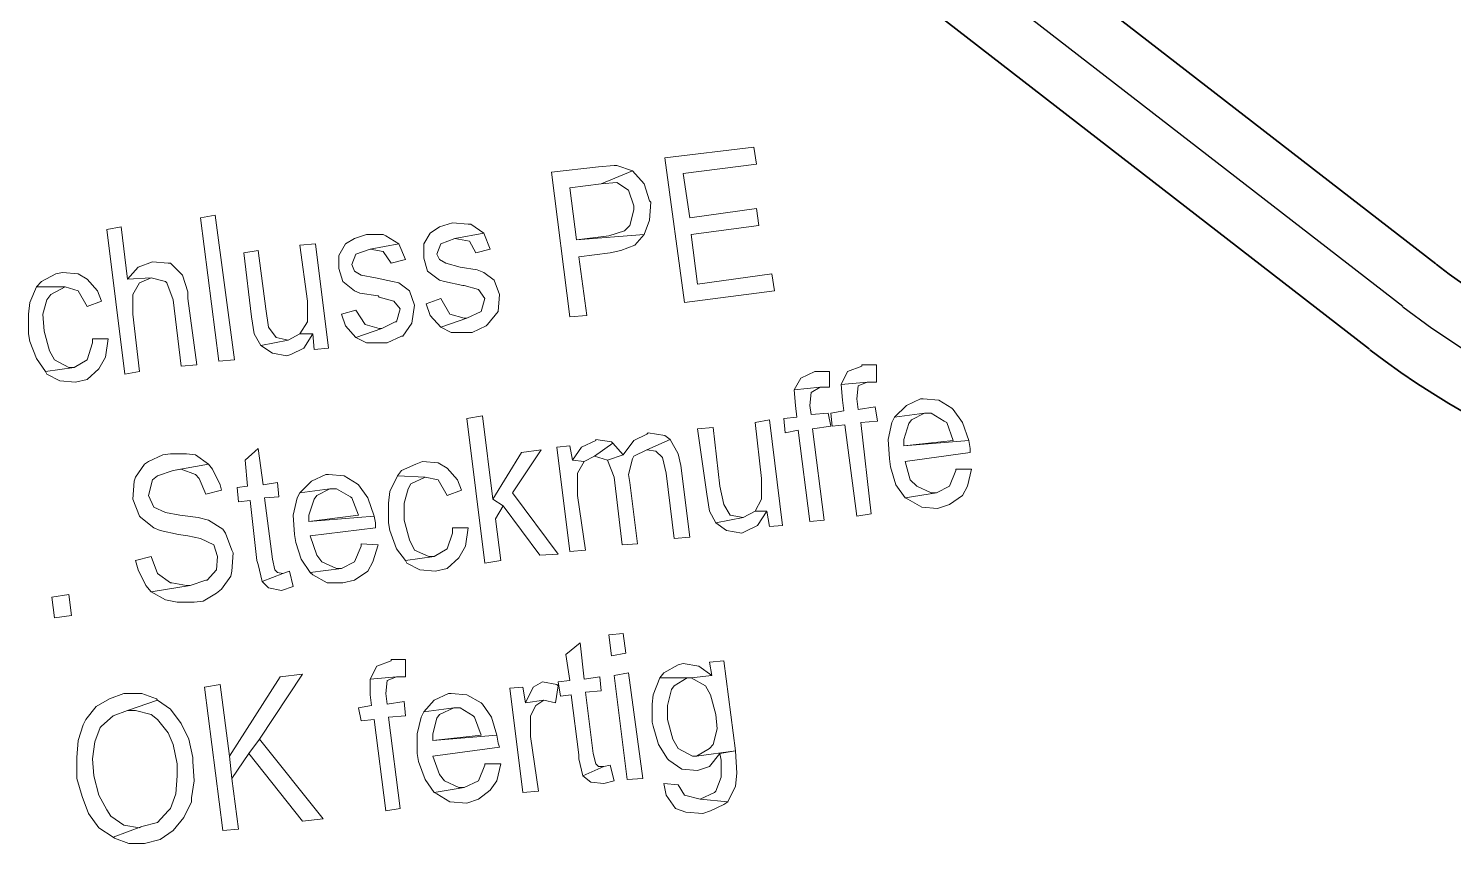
# Model space of a CAD drawing. Header units: metres. Extents: x 2713732.4 to 2713757.2, y 1226081.6 to 1226111.3.
# Drawn here: x 2713739.935 to 2713741.122, y 1226103.122 to 1226103.801 of the extents above; entities that cross this region are included whole.
import ezdxf

# ---------------------------------------------------------------- set-up
doc = ezdxf.new("R2010")
doc.units = ezdxf.units.M
doc.linetypes.add('DASHDOT', pattern=[1, 0.5, -0.25, 0, -0.25])
doc.layers.add('einlagen_boden_erstes_og', color=7, linetype='Continuous', true_color=0x000000)

msp = doc.modelspace()

# ---------------------------------------------------------------- linework, layer by layer
at = {"layer": 'einlagen_boden_erstes_og', "color": 1, "linetype": 'Continuous', "lineweight": 35, "true_color": 0xff0000, "extrusion": (0.000477202, 0.001815, 0.999998)}
for p, q in [((2713741.1073, 1226103.6051, -0.1815), (2713740.0413, 1226104.431, -0.1825)), ((2713741.0522, 1226103.534, -0.1813), (2713739.9862, 1226104.3599, -0.1823))]:
    msp.add_line(p, q, dxfattribs=at)
at = {"layer": 'einlagen_boden_erstes_og', "color": 7, "linetype": 'DASHDOT', "lineweight": 25, "extrusion": (0.000477202, 0.001815, 0.999998)}
msp.add_line((2713741.0798, 1226103.5695, -0.1814), (2713740.0138, 1226104.3954, -0.1824), dxfattribs=at)
at = {"layer": 'einlagen_boden_erstes_og', "color": 7, "lineweight": 0}
for points in [[(2713740.5393, 1226103.7023), (2713740.4654, 1226103.6936), (2713740.4817, 1226103.573), (2713740.5567, 1226103.5828), (2713740.5545, 1226103.5969), (2713740.4926, 1226103.5882), (2713740.4871, 1226103.6295), (2713740.5436, 1226103.6371), (2713740.5415, 1226103.6512), (2713740.4861, 1226103.6436), (2713740.4806, 1226103.6805), (2713740.5415, 1226103.6881)], [(2713740.41, 1226103.686), (2713740.3709, 1226103.6816), (2713740.3861, 1226103.561), (2713740.4002, 1226103.5621), (2713740.3937, 1226103.611), (2713740.4198, 1226103.6143), (2713740.4285, 1226103.6164), (2713740.4404, 1226103.6208), (2713740.448, 1226103.6295), (2713740.3916, 1226103.6251), (2713740.3861, 1226103.6686), (2713740.4122, 1226103.6718), (2713740.4383, 1226103.6827), (2713740.4383, 1226103.6827), (2713740.4252, 1226103.687), (2713740.4231, 1226103.687)], [(2713740.4383, 1226103.6827), (2713740.4122, 1226103.6718), (2713740.4252, 1226103.6729), (2713740.435, 1226103.6664), (2713740.4394, 1226103.6534), (2713740.4394, 1226103.6501), (2713740.4361, 1226103.6371), (2713740.4317, 1226103.6327), (2713740.4187, 1226103.6284), (2713740.3916, 1226103.6251), (2713740.448, 1226103.6295), (2713740.4524, 1226103.6414), (2713740.4535, 1226103.6566), (2713740.4524, 1226103.6577), (2713740.448, 1226103.6718), (2713740.448, 1226103.6718)], [(2713740.0125, 1226103.636), (2713740.0005, 1226103.6338), (2713740.0157, 1226103.5133), (2713740.0277, 1226103.5154), (2713740.0222, 1226103.5632), (2713740.0222, 1226103.5643), (2713740.0222, 1226103.5795), (2713740.0277, 1226103.5893), (2713740.0374, 1226103.5936), (2713740.0179, 1226103.5925)], [(2713740.0939, 1226103.5241), (2713740.0787, 1226103.6436), (2713740.0907, 1226103.6458), (2713740.107, 1226103.5252), (2713740.0939, 1226103.5241)], [(2713740.2884, 1226103.6393), (2713740.2775, 1226103.636), (2713740.2699, 1226103.6306), (2713740.2645, 1226103.6219), (2713740.2645, 1226103.6099), (2713740.2677, 1226103.5991), (2713740.2775, 1226103.5915), (2713740.2818, 1226103.5904), (2713740.2971, 1226103.5871), (2713740.2981, 1226103.5871), (2713740.3101, 1226103.5839), (2713740.3155, 1226103.5763), (2713740.3123, 1226103.5654), (2713740.3123, 1226103.5654), (2713740.3003, 1226103.56), (2713740.2786, 1226103.5524), (2713740.2873, 1226103.548), (2713740.3014, 1226103.548), (2713740.3047, 1226103.548), (2713740.3166, 1226103.5534), (2713740.3177, 1226103.5545), (2713740.3264, 1226103.5654), (2713740.3275, 1226103.5795), (2713740.3231, 1226103.5915), (2713740.3144, 1226103.598), (2713740.309, 1226103.6002), (2713740.2949, 1226103.6023), (2713740.2829, 1226103.6056), (2713740.2775, 1226103.6088), (2713740.2753, 1226103.6132), (2713740.2786, 1226103.6219), (2713740.2786, 1226103.6219), (2713740.2905, 1226103.6262), (2713740.3144, 1226103.6306), (2713740.3036, 1226103.6382), (2713740.3014, 1226103.6382)], [(2713740.2167, 1226103.6295), (2713740.2069, 1226103.6262), (2713740.1993, 1226103.6219), (2713740.1939, 1226103.6121), (2713740.1939, 1226103.6012), (2713740.1971, 1226103.5904), (2713740.2069, 1226103.5828), (2713740.2112, 1226103.5806), (2713740.2264, 1226103.5784), (2713740.2275, 1226103.5773), (2713740.2395, 1226103.5741), (2713740.2449, 1226103.5676), (2713740.2417, 1226103.5567), (2713740.2406, 1226103.5567), (2713740.2297, 1226103.5513), (2713740.208, 1226103.5437), (2713740.2167, 1226103.5393), (2713740.2308, 1226103.5393), (2713740.2341, 1226103.5393), (2713740.246, 1226103.5448), (2713740.2471, 1226103.5448), (2713740.2547, 1226103.5556), (2713740.2569, 1226103.5708), (2713740.2525, 1226103.5828), (2713740.2438, 1226103.5893), (2713740.2384, 1226103.5904), (2713740.2243, 1226103.5936), (2713740.2123, 1226103.5958), (2713740.2069, 1226103.5991), (2713740.2047, 1226103.6045), (2713740.208, 1226103.6132), (2713740.208, 1226103.6132), (2713740.2199, 1226103.6175), (2713740.2438, 1226103.6219), (2713740.233, 1226103.6284), (2713740.2308, 1226103.6295)], [(2713740.3144, 1226103.6306), (2713740.2905, 1226103.6262), (2713740.3025, 1226103.624), (2713740.3079, 1226103.6143), (2713740.3199, 1226103.6175)], [(2713740.1265, 1226103.6164), (2713740.1146, 1226103.6143), (2713740.1211, 1226103.561), (2713740.1233, 1226103.5469), (2713740.1287, 1226103.5371), (2713740.1515, 1226103.5415), (2713740.1417, 1226103.5437), (2713740.1352, 1226103.5524), (2713740.1352, 1226103.5524), (2713740.133, 1226103.5676)], [(2713740.1743, 1226103.6219), (2713740.1613, 1226103.6208), (2713740.1678, 1226103.5741), (2713740.1678, 1226103.5719), (2713740.1678, 1226103.5567), (2713740.1613, 1226103.5469), (2713740.1721, 1226103.5469), (2713740.1732, 1226103.5339), (2713740.1852, 1226103.535)], [(2713740.2438, 1226103.6219), (2713740.2199, 1226103.6175), (2713740.2308, 1226103.6154), (2713740.2373, 1226103.6056), (2713740.2493, 1226103.6088)], [(2713740.0385, 1226103.6067), (2713740.0266, 1226103.6023), (2713740.0179, 1226103.5925), (2713740.0374, 1226103.5936), (2713740.0494, 1226103.5904), (2713740.0505, 1226103.5893), (2713740.0559, 1226103.5752), (2713740.0624, 1226103.5198), (2713740.0755, 1226103.5209), (2713740.0679, 1226103.5763), (2713740.0679, 1226103.5817), (2713740.0635, 1226103.5958), (2713740.0537, 1226103.6056), (2713740.0516, 1226103.6056)], [(2713739.9636, 1226103.598), (2713739.9581, 1226103.5969), (2713739.9462, 1226103.5904), (2713739.9419, 1226103.586), (2713739.9658, 1226103.586), (2713739.9766, 1226103.5828), (2713739.9766, 1226103.5828), (2713739.9842, 1226103.5697), (2713739.9962, 1226103.5741), (2713739.9929, 1226103.5828), (2713739.9842, 1226103.5925), (2713739.9766, 1226103.5969)], [(2713739.9419, 1226103.586), (2713739.9364, 1226103.573), (2713739.9353, 1226103.5632), (2713739.9353, 1226103.5469), (2713739.9364, 1226103.5404), (2713739.9419, 1226103.5263), (2713739.9495, 1226103.5154), (2713739.9734, 1226103.5187), (2713739.969, 1226103.5187), (2713739.9571, 1226103.5252), (2713739.9527, 1226103.5328), (2713739.9484, 1226103.5491), (2713739.9473, 1226103.5632), (2713739.9505, 1226103.5752), (2713739.9538, 1226103.5795), (2713739.9658, 1226103.586)], [(2713740.2786, 1226103.5763), (2713740.2666, 1226103.5719), (2713740.2699, 1226103.5621), (2713740.2786, 1226103.5524), (2713740.3003, 1226103.56), (2713740.2981, 1226103.56), (2713740.2862, 1226103.5632), (2713740.2862, 1226103.5632)], [(2713740.208, 1226103.5665), (2713740.196, 1226103.5632), (2713740.1993, 1226103.5534), (2713740.208, 1226103.5437), (2713740.2297, 1226103.5513), (2713740.2275, 1226103.5513), (2713740.2156, 1226103.5545), (2713740.2156, 1226103.5545)], [(2713739.9886, 1226103.5426), (2713739.9886, 1226103.5393), (2713739.9842, 1226103.5252), (2713739.9842, 1226103.5252), (2713739.9734, 1226103.5187), (2713739.9495, 1226103.5154), (2713739.9505, 1226103.5133), (2713739.9614, 1226103.5078), (2713739.9744, 1226103.5067), (2713739.9842, 1226103.5089), (2713739.994, 1226103.5176), (2713739.9994, 1226103.5274), (2713740.0016, 1226103.5426)], [(2713740.1613, 1226103.5469), (2713740.1515, 1226103.5415), (2713740.1287, 1226103.5371), (2713740.1385, 1226103.5306), (2713740.1504, 1226103.5285), (2713740.1537, 1226103.5295), (2713740.1645, 1226103.535), (2713740.1721, 1226103.5469)], [(2713740.6294, 1226103.5209), (2713740.6294, 1226103.5198), (2713740.6175, 1226103.5154), (2713740.6121, 1226103.5046), (2713740.6338, 1226103.5067), (2713740.6414, 1226103.5067), (2713740.6414, 1226103.5209)], [(2713740.5903, 1226103.5154), (2713740.5903, 1226103.5154), (2713740.5784, 1226103.51), (2713740.573, 1226103.5002), (2713740.5947, 1226103.5024), (2713740.6023, 1226103.5024), (2713740.6023, 1226103.5154)], [(2713740.6121, 1226103.5046), (2713740.6131, 1226103.4915), (2713740.6142, 1226103.4828), (2713740.6034, 1226103.4807), (2713740.6045, 1226103.4698), (2713740.6153, 1226103.4709), (2713740.6251, 1226103.3949), (2713740.637, 1226103.397), (2713740.6284, 1226103.4731), (2713740.6425, 1226103.4741), (2713740.6403, 1226103.4861), (2713740.6262, 1226103.4839), (2713740.6251, 1226103.4926), (2713740.6262, 1226103.5035), (2713740.6338, 1226103.5067)], [(2713740.573, 1226103.5002), (2713740.574, 1226103.4872), (2713740.5751, 1226103.4774), (2713740.5643, 1226103.4763), (2713740.5654, 1226103.4644), (2713740.5762, 1226103.4665), (2713740.586, 1226103.3905), (2713740.5979, 1226103.3916), (2713740.5882, 1226103.4676), (2713740.6034, 1226103.4698), (2713740.6012, 1226103.4807), (2713740.5871, 1226103.4796), (2713740.586, 1226103.4872), (2713740.5871, 1226103.498), (2713740.5947, 1226103.5024)], [(2713740.6805, 1226103.4926), (2713740.6783, 1226103.4926), (2713740.6664, 1226103.4872), (2713740.6566, 1226103.4774), (2713740.6816, 1226103.4807), (2713740.687, 1226103.4807), (2713740.6979, 1226103.4741), (2713740.7, 1226103.4731), (2713740.7055, 1226103.4579), (2713740.6642, 1226103.4535), (2713740.7185, 1226103.4579), (2713740.7131, 1226103.4731), (2713740.7055, 1226103.4839), (2713740.7044, 1226103.485), (2713740.6935, 1226103.4915)], [(2713740.6566, 1226103.4774), (2713740.6544, 1226103.4731), (2713740.6512, 1226103.4589), (2713740.6523, 1226103.4426), (2713740.6533, 1226103.4361), (2713740.6577, 1226103.4209), (2713740.6653, 1226103.4101), (2713740.6914, 1226103.4144), (2713740.687, 1226103.4144), (2713740.6751, 1226103.4198), (2713740.6696, 1226103.4253), (2713740.6653, 1226103.4405), (2713740.7196, 1226103.4481), (2713740.7196, 1226103.4513), (2713740.7185, 1226103.4579), (2713740.6642, 1226103.4535), (2713740.6642, 1226103.4589), (2713740.6685, 1226103.472), (2713740.6707, 1226103.4752), (2713740.6816, 1226103.4807)], [(2713740.3133, 1226103.4785), (2713740.3003, 1226103.4763), (2713740.3155, 1226103.3557), (2713740.3286, 1226103.3579), (2713740.3242, 1226103.3927), (2713740.3307, 1226103.4035), (2713740.322, 1226103.409)], [(2713740.5056, 1226103.4687), (2713740.4926, 1226103.4676), (2713740.5002, 1226103.4133), (2713740.5024, 1226103.3992), (2713740.5078, 1226103.3894), (2713740.5306, 1226103.3938), (2713740.5197, 1226103.3959), (2713740.5143, 1226103.4046), (2713740.5143, 1226103.4046), (2713740.511, 1226103.4198)], [(2713740.5523, 1226103.4752), (2713740.5404, 1226103.4731), (2713740.5458, 1226103.4264), (2713740.5458, 1226103.4242), (2713740.5458, 1226103.409), (2713740.5404, 1226103.3992), (2713740.5501, 1226103.3992), (2713740.5523, 1226103.3862), (2713740.5632, 1226103.3872)], [(2713740.4079, 1226103.4589), (2713740.4079, 1226103.4579), (2713740.3959, 1226103.4524), (2713740.3883, 1226103.4416), (2713740.3981, 1226103.4405), (2713740.4068, 1226103.4448), (2713740.422, 1226103.4557), (2713740.4209, 1226103.4568)], [(2713740.4513, 1226103.4644), (2713740.4502, 1226103.4633), (2713740.4394, 1226103.4579), (2713740.4307, 1226103.4459), (2713740.4176, 1226103.4416), (2713740.4176, 1226103.4416), (2713740.4231, 1226103.4274), (2713740.4296, 1226103.371), (2713740.4426, 1226103.372), (2713740.4361, 1226103.4231), (2713740.435, 1226103.4296), (2713740.4383, 1226103.4426), (2713740.4394, 1226103.4448), (2713740.4502, 1226103.4503), (2713740.4698, 1226103.4589), (2713740.4654, 1226103.4622)], [(2713740.4698, 1226103.4589), (2713740.4502, 1226103.4503), (2713740.4578, 1226103.4492), (2713740.4632, 1226103.4437), (2713740.4665, 1226103.4307), (2713740.473, 1226103.3764), (2713740.4861, 1226103.3775), (2713740.4785, 1226103.4372), (2713740.4763, 1226103.447)], [(2713740.0537, 1226103.447), (2713740.0472, 1226103.4459), (2713740.0353, 1226103.4405), (2713740.032, 1226103.4383), (2713740.0244, 1226103.4274), (2713740.0233, 1226103.4242), (2713740.0222, 1226103.409), (2713740.0222, 1226103.409), (2713740.0277, 1226103.3949), (2713740.0288, 1226103.3938), (2713740.0396, 1226103.3851), (2713740.045, 1226103.3829), (2713740.0603, 1226103.3796), (2713740.0679, 1226103.3786), (2713740.0787, 1226103.3764), (2713740.0896, 1226103.371), (2713740.0928, 1226103.3612), (2713740.0918, 1226103.3503), (2713740.0842, 1226103.3416), (2713740.0831, 1226103.3416), (2713740.07, 1226103.3373), (2713740.0374, 1226103.3319), (2713740.0494, 1226103.3253), (2713740.0592, 1226103.3232), (2713740.0733, 1226103.3232), (2713740.0809, 1226103.3242), (2713740.0918, 1226103.3308), (2713740.0961, 1226103.334), (2713740.1037, 1226103.3449), (2713740.1048, 1226103.3492), (2713740.1059, 1226103.3644), (2713740.1048, 1226103.3666), (2713740.0994, 1226103.3807), (2713740.0972, 1226103.384), (2713740.0852, 1226103.3916), (2713740.0765, 1226103.3938), (2713740.0613, 1226103.3959), (2713740.0494, 1226103.3981), (2713740.0396, 1226103.4025), (2713740.0353, 1226103.4122), (2713740.0353, 1226103.4122), (2713740.0385, 1226103.4253), (2713740.0429, 1226103.4285), (2713740.0559, 1226103.4329), (2713740.0852, 1226103.4383), (2713740.0744, 1226103.4459), (2713740.0668, 1226103.447)], [(2713740.1265, 1226103.4513), (2713740.1157, 1226103.4416), (2713740.1178, 1226103.4198), (2713740.1091, 1226103.4187), (2713740.1102, 1226103.4068), (2713740.12, 1226103.4079), (2713740.1254, 1226103.3579), (2713740.1265, 1226103.3547), (2713740.1298, 1226103.3405), (2713740.1472, 1226103.3471), (2713740.1428, 1226103.3481), (2713740.1406, 1226103.3503), (2713740.1385, 1226103.359), (2713740.1319, 1226103.4101), (2713740.1439, 1226103.4111), (2713740.1428, 1226103.4231), (2713740.1309, 1226103.4209)], [(2713740.3622, 1226103.4503), (2713740.3459, 1226103.4481), (2713740.322, 1226103.409), (2713740.3307, 1226103.4035), (2713740.3611, 1226103.3623), (2713740.3763, 1226103.3634), (2713740.3383, 1226103.4144)], [(2713740.3861, 1226103.4535), (2713740.3753, 1226103.4524), (2713740.3861, 1226103.3655), (2713740.3992, 1226103.3666), (2713740.3926, 1226103.4122), (2713740.3926, 1226103.4155), (2713740.3926, 1226103.4307), (2713740.3981, 1226103.4405), (2713740.3883, 1226103.4416)], [(2713740.422, 1226103.4557), (2713740.4068, 1226103.4448), (2713740.4176, 1226103.4416), (2713740.4307, 1226103.4459)], [(2713740.0852, 1226103.4383), (2713740.0559, 1226103.4329), (2713740.0624, 1226103.434), (2713740.0744, 1226103.4296), (2713740.0776, 1226103.4264), (2713740.0831, 1226103.4133), (2713740.0961, 1226103.4166), (2713740.095, 1226103.4209), (2713740.0885, 1226103.434)], [(2713740.2634, 1226103.4405), (2713740.258, 1226103.4383), (2713740.246, 1226103.4329), (2713740.2427, 1226103.4285), (2713740.2656, 1226103.4274), (2713740.2764, 1226103.4253), (2713740.2764, 1226103.4253), (2713740.284, 1226103.4122), (2713740.296, 1226103.4166), (2713740.2927, 1226103.4253), (2713740.284, 1226103.435), (2713740.2764, 1226103.4394)], [(2713740.7077, 1226103.434), (2713740.7077, 1226103.4329), (2713740.7022, 1226103.4198), (2713740.6914, 1226103.4144), (2713740.6653, 1226103.4101), (2713740.6675, 1226103.409), (2713740.6794, 1226103.4025), (2713740.6924, 1226103.4014), (2713740.7022, 1226103.4046), (2713740.7131, 1226103.4122), (2713740.7174, 1226103.4198), (2713740.7207, 1226103.434)], [(2713740.1852, 1226103.4296), (2713740.183, 1226103.4296), (2713740.1711, 1226103.4242), (2713740.1613, 1226103.4144), (2713740.1863, 1226103.4177), (2713740.1917, 1226103.4177), (2713740.2036, 1226103.4111), (2713740.2047, 1226103.4101), (2713740.2102, 1226103.3959), (2713740.1689, 1226103.3905), (2713740.2232, 1226103.3949), (2713740.2178, 1226103.4101), (2713740.2102, 1226103.4209), (2713740.2091, 1226103.422), (2713740.1982, 1226103.4285)], [(2713740.2427, 1226103.4285), (2713740.2362, 1226103.4155), (2713740.2351, 1226103.4057), (2713740.2351, 1226103.3894), (2713740.2362, 1226103.3829), (2713740.2417, 1226103.3677), (2713740.2493, 1226103.3579), (2713740.2732, 1226103.3612), (2713740.2688, 1226103.3612), (2713740.2569, 1226103.3666), (2713740.2525, 1226103.3753), (2713740.2482, 1226103.3916), (2713740.2482, 1226103.4057), (2713740.2514, 1226103.4177), (2713740.2536, 1226103.422), (2713740.2656, 1226103.4274)], [(2713740.1613, 1226103.4144), (2713740.1591, 1226103.4101), (2713740.1558, 1226103.3959), (2713740.1569, 1226103.3796), (2713740.158, 1226103.3731), (2713740.1624, 1226103.359), (2713740.17, 1226103.3481), (2713740.196, 1226103.3514), (2713740.1917, 1226103.3514), (2713740.1797, 1226103.3568), (2713740.1754, 1226103.3623), (2713740.17, 1226103.3786), (2713740.2243, 1226103.3851), (2713740.2243, 1226103.3894), (2713740.2232, 1226103.3949), (2713740.1689, 1226103.3905), (2713740.1689, 1226103.3959), (2713740.1732, 1226103.409), (2713740.1754, 1226103.4122), (2713740.1863, 1226103.4177)], [(2713740.5404, 1226103.3992), (2713740.5306, 1226103.3938), (2713740.5078, 1226103.3894), (2713740.5165, 1226103.3829), (2713740.5295, 1226103.3807), (2713740.5317, 1226103.3818), (2713740.5425, 1226103.3872), (2713740.5501, 1226103.3992)], [(2713740.2884, 1226103.3851), (2713740.2884, 1226103.3807), (2713740.284, 1226103.3677), (2713740.284, 1226103.3677), (2713740.2732, 1226103.3612), (2713740.2493, 1226103.3579), (2713740.2503, 1226103.3557), (2713740.2612, 1226103.3503), (2713740.2742, 1226103.3492), (2713740.284, 1226103.3514), (2713740.2938, 1226103.3601), (2713740.2992, 1226103.3699), (2713740.3014, 1226103.3851)], [(2713740.0374, 1226103.3612), (2713740.0244, 1226103.3579), (2713740.0266, 1226103.3503), (2713740.0331, 1226103.3373), (2713740.0374, 1226103.3319), (2713740.07, 1226103.3373), (2713740.0668, 1226103.3373), (2713740.0548, 1226103.3395), (2713740.0537, 1226103.3395), (2713740.0429, 1226103.3471), (2713740.0429, 1226103.3471)], [(2713740.2123, 1226103.372), (2713740.2123, 1226103.3699), (2713740.2069, 1226103.3568), (2713740.196, 1226103.3514), (2713740.17, 1226103.3481), (2713740.1721, 1226103.346), (2713740.1841, 1226103.3395), (2713740.1971, 1226103.3395), (2713740.2069, 1226103.3416), (2713740.2178, 1226103.3492), (2713740.2221, 1226103.3568), (2713740.2264, 1226103.371)], [(2713740.1526, 1226103.3492), (2713740.1472, 1226103.3471), (2713740.1298, 1226103.3405), (2713740.1352, 1226103.3351), (2713740.1461, 1226103.3329), (2713740.1558, 1226103.3362)], [(2713739.9571, 1226103.3101), (2713739.9549, 1226103.3275), (2713739.969, 1226103.3297), (2713739.9712, 1226103.3123), (2713739.9571, 1226103.3101)], [(2713740.4307, 1226103.2971), (2713740.4187, 1226103.296), (2713740.4209, 1226103.2786), (2713740.4328, 1226103.2808)], [(2713740.3948, 1226103.2895), (2713740.3829, 1226103.2797), (2713740.3861, 1226103.258), (2713740.3763, 1226103.2569), (2713740.3785, 1226103.245), (2713740.3872, 1226103.246), (2713740.3937, 1226103.1961), (2713740.3937, 1226103.1928), (2713740.397, 1226103.1787), (2713740.4144, 1226103.1863), (2713740.41, 1226103.1863), (2713740.4079, 1226103.1885), (2713740.4057, 1226103.1972), (2713740.3992, 1226103.2482), (2713740.4122, 1226103.2493), (2713740.4111, 1226103.2612), (2713740.3981, 1226103.2591)], [(2713740.2373, 1226103.2754), (2713740.2373, 1226103.2743), (2713740.2254, 1226103.2699), (2713740.2199, 1226103.2591), (2713740.2417, 1226103.2612), (2713740.2493, 1226103.2612), (2713740.2493, 1226103.2754)], [(2713740.4806, 1226103.2721), (2713740.4763, 1226103.271), (2713740.4643, 1226103.2645), (2713740.4611, 1226103.2602), (2713740.4839, 1226103.2602), (2713740.4871, 1226103.2602), (2713740.5045, 1226103.2623), (2713740.4937, 1226103.2699)], [(2713740.5143, 1226103.2743), (2713740.5024, 1226103.2732), (2713740.5045, 1226103.2623), (2713740.4871, 1226103.2602), (2713740.4991, 1226103.2536), (2713740.5034, 1226103.246), (2713740.5078, 1226103.2297), (2713740.5089, 1226103.2178), (2713740.5056, 1226103.2048), (2713740.5024, 1226103.2015), (2713740.4915, 1226103.195), (2713740.5241, 1226103.1993)], [(2713740.095, 1226103.2547), (2713740.082, 1226103.2526), (2713740.0972, 1226103.1331), (2713740.1102, 1226103.1342), (2713740.1048, 1226103.1765), (2713740.1026, 1226103.195)], [(2713740.1634, 1226103.2634), (2713740.145, 1226103.2612), (2713740.1026, 1226103.195), (2713740.1048, 1226103.1765), (2713740.1189, 1226103.1972), (2713740.1276, 1226103.2091)], [(2713740.2199, 1226103.2591), (2713740.2199, 1226103.246), (2713740.221, 1226103.2373), (2713740.2102, 1226103.2352), (2713740.2123, 1226103.2243), (2713740.2232, 1226103.2254), (2713740.233, 1226103.1494), (2713740.2449, 1226103.1515), (2713740.2351, 1226103.2276), (2713740.2493, 1226103.2287), (2713740.2482, 1226103.2406), (2713740.2341, 1226103.2384), (2713740.233, 1226103.2471), (2713740.2341, 1226103.258), (2713740.2417, 1226103.2612)], [(2713740.3633, 1226103.2569), (2713740.3557, 1226103.2526), (2713740.3557, 1226103.2526), (2713740.3492, 1226103.2395), (2713740.3644, 1226103.2417), (2713740.3742, 1226103.2395), (2713740.3763, 1226103.2536), (2713740.3753, 1226103.2547)], [(2713740.435, 1226103.2645), (2713740.4231, 1226103.2623), (2713740.4339, 1226103.1754), (2713740.447, 1226103.1765)], [(2713740.4611, 1226103.2602), (2713740.4556, 1226103.246), (2713740.4546, 1226103.2384), (2713740.4546, 1226103.2232), (2713740.4556, 1226103.22), (2713740.46, 1226103.2048), (2713740.4676, 1226103.1928), (2713740.4687, 1226103.1917), (2713740.4795, 1226103.1841), (2713740.4926, 1226103.183), (2713740.5024, 1226103.1863), (2713740.511, 1226103.1972), (2713740.5241, 1226103.1993), (2713740.4915, 1226103.195), (2713740.4882, 1226103.195), (2713740.4763, 1226103.2015), (2713740.4719, 1226103.2091), (2713740.4676, 1226103.2254), (2713740.4676, 1226103.2373), (2713740.4709, 1226103.2504), (2713740.473, 1226103.2536), (2713740.4839, 1226103.2602)], [(2713740.0168, 1226103.2471), (2713740.0146, 1226103.2471), (2713740.0027, 1226103.2428), (2713739.9918, 1226103.2363), (2713739.9831, 1226103.2254), (2713739.981, 1226103.2211), (2713739.9766, 1226103.208), (2713739.9755, 1226103.1939), (2713739.9755, 1226103.1765), (2713739.9755, 1226103.1765), (2713739.9799, 1226103.1613), (2713739.9853, 1226103.1472), (2713739.9853, 1226103.1472), (2713739.994, 1226103.1352), (2713740.0059, 1226103.1276), (2713740.0298, 1226103.1363), (2713740.0277, 1226103.1352), (2713740.0146, 1226103.1374), (2713740.0038, 1226103.145), (2713740.0005, 1226103.1504), (2713739.994, 1226103.1624), (2713739.9897, 1226103.1787), (2713739.9886, 1226103.1928), (2713739.9907, 1226103.2069), (2713739.9951, 1226103.2189), (2713739.9962, 1226103.22), (2713740.0059, 1226103.2287), (2713740.0179, 1226103.233), (2713740.0429, 1226103.2417), (2713740.0418, 1226103.2428), (2713740.0298, 1226103.2471)], [(2713740.2873, 1226103.2471), (2713740.2851, 1226103.2471), (2713740.2732, 1226103.2417), (2713740.2645, 1226103.2319), (2713740.2895, 1226103.2352), (2713740.2949, 1226103.2352), (2713740.3057, 1226103.2287), (2713740.3068, 1226103.2276), (2713740.3123, 1226103.2124), (2713740.2721, 1226103.208), (2713740.3253, 1226103.2124), (2713740.321, 1226103.2276), (2713740.3133, 1226103.2384), (2713740.3123, 1226103.2395), (2713740.3003, 1226103.246)], [(2713740.347, 1226103.2526), (2713740.3362, 1226103.2515), (2713740.347, 1226103.1646), (2713740.3601, 1226103.1657), (2713740.3535, 1226103.2113), (2713740.3535, 1226103.2135), (2713740.3535, 1226103.2287), (2713740.3579, 1226103.2373), (2713740.3644, 1226103.2417), (2713740.3492, 1226103.2395)], [(2713740.0429, 1226103.2417), (2713740.0179, 1226103.233), (2713740.0244, 1226103.233), (2713740.0374, 1226103.2297), (2713740.0429, 1226103.2254), (2713740.0516, 1226103.2145), (2713740.0559, 1226103.2048), (2713740.0592, 1226103.1885), (2713740.0592, 1226103.1787), (2713740.0581, 1226103.1635), (2713740.0537, 1226103.1515), (2713740.0516, 1226103.1494), (2713740.0429, 1226103.1396), (2713740.0298, 1226103.1363), (2713740.0059, 1226103.1276), (2713740.007, 1226103.1266), (2713740.019, 1226103.1222), (2713740.032, 1226103.1222), (2713740.032, 1226103.1222), (2713740.045, 1226103.1255), (2713740.0559, 1226103.1331), (2713740.0559, 1226103.1331), (2713740.0646, 1226103.1439), (2713740.0711, 1226103.157), (2713740.0711, 1226103.1602), (2713740.0733, 1226103.1743), (2713740.0722, 1226103.1906), (2713740.0722, 1226103.1939), (2713740.0689, 1226103.2091), (2713740.0624, 1226103.2221), (2713740.0624, 1226103.2221), (2713740.0537, 1226103.2341)], [(2713740.2645, 1226103.2319), (2713740.2623, 1226103.2276), (2713740.259, 1226103.2135), (2713740.259, 1226103.1972), (2713740.2601, 1226103.1906), (2713740.2656, 1226103.1754), (2713740.2732, 1226103.1646), (2713740.2981, 1226103.1689), (2713740.2938, 1226103.1689), (2713740.2818, 1226103.1743), (2713740.2775, 1226103.1798), (2713740.2721, 1226103.195), (2713740.3275, 1226103.2026), (2713740.3264, 1226103.2058), (2713740.3253, 1226103.2124), (2713740.2721, 1226103.208), (2713740.2721, 1226103.2135), (2713740.2753, 1226103.2265), (2713740.2775, 1226103.2297), (2713740.2895, 1226103.2352)], [(2713740.1276, 1226103.2091), (2713740.1189, 1226103.1972), (2713740.1634, 1226103.1407), (2713740.1808, 1226103.1428)], [(2713740.5241, 1226103.1993), (2713740.511, 1226103.1972), (2713740.5121, 1226103.1917), (2713740.5121, 1226103.1776), (2713740.5078, 1226103.1657), (2713740.5067, 1226103.1646), (2713740.4947, 1226103.1591), (2713740.5176, 1226103.157), (2713740.5241, 1226103.17), (2713740.5252, 1226103.1809)], [(2713740.3155, 1226103.1885), (2713740.3155, 1226103.1874), (2713740.3101, 1226103.1743), (2713740.2981, 1226103.1689), (2713740.2732, 1226103.1646), (2713740.2753, 1226103.1635), (2713740.2862, 1226103.157), (2713740.3003, 1226103.1559), (2713740.3101, 1226103.1591), (2713740.3199, 1226103.1667), (2713740.3253, 1226103.1743), (2713740.3286, 1226103.1885)], [(2713740.4198, 1226103.1874), (2713740.4144, 1226103.1863), (2713740.397, 1226103.1787), (2713740.4035, 1226103.1733), (2713740.4144, 1226103.1722), (2713740.4231, 1226103.1743)], [(2713740.4643, 1226103.1722), (2713740.4665, 1226103.1624), (2713740.4741, 1226103.1515), (2713740.4828, 1226103.1483), (2713740.4969, 1226103.1472), (2713740.5034, 1226103.1494), (2713740.5143, 1226103.1548), (2713740.5176, 1226103.157), (2713740.4947, 1226103.1591), (2713740.4947, 1226103.1591), (2713740.4817, 1226103.1624), (2713740.4763, 1226103.1711)]]:
    msp.add_lwpolyline(points, close=True, dxfattribs=at)
at = {"layer": 'einlagen_boden_erstes_og', "color": 1, "linetype": 'Continuous', "lineweight": 35, "true_color": 0xff0000, "extrusion": (0.000477202, 0.001815, 0.999998)}
for radius in [0.555, 0.645]:
    msp.add_arc((2713741.1384, 1226099.6733, 3520.5086), radius, 232.2325, 277.2325, dxfattribs=at)
at = {"layer": 'einlagen_boden_erstes_og', "color": 7, "linetype": 'DASHDOT', "lineweight": 25, "extrusion": (0.000477202, 0.001815, 0.999998)}
msp.add_arc((2713741.1384, 1226099.6733, 3520.5086), 0.6, 232.2325, 277.2325, dxfattribs=at)

doc.saveas('drawing.dxf')
